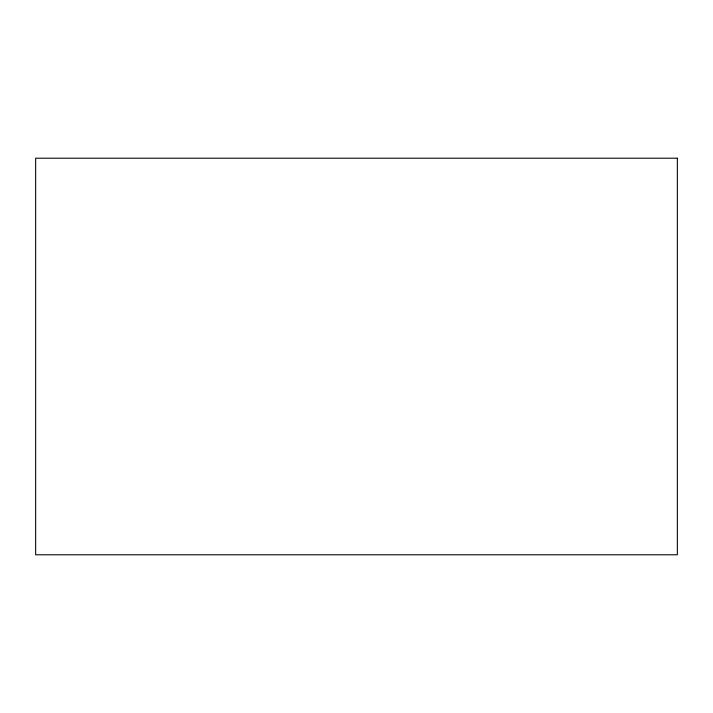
<?xml version="1.0" encoding="UTF-8"?>
<svg xmlns="http://www.w3.org/2000/svg" width="713" height="713" viewBox="0 0 713 713"><rect width="100%" height="100%" fill="white"/><g stroke="black" fill="none" stroke-linecap="round" stroke-linejoin="round"><path stroke-width="1.07" d="M677.35 158.206L35.65 158.206L35.65 554.794L677.35 554.794L677.35 158.206"/></g></svg>
